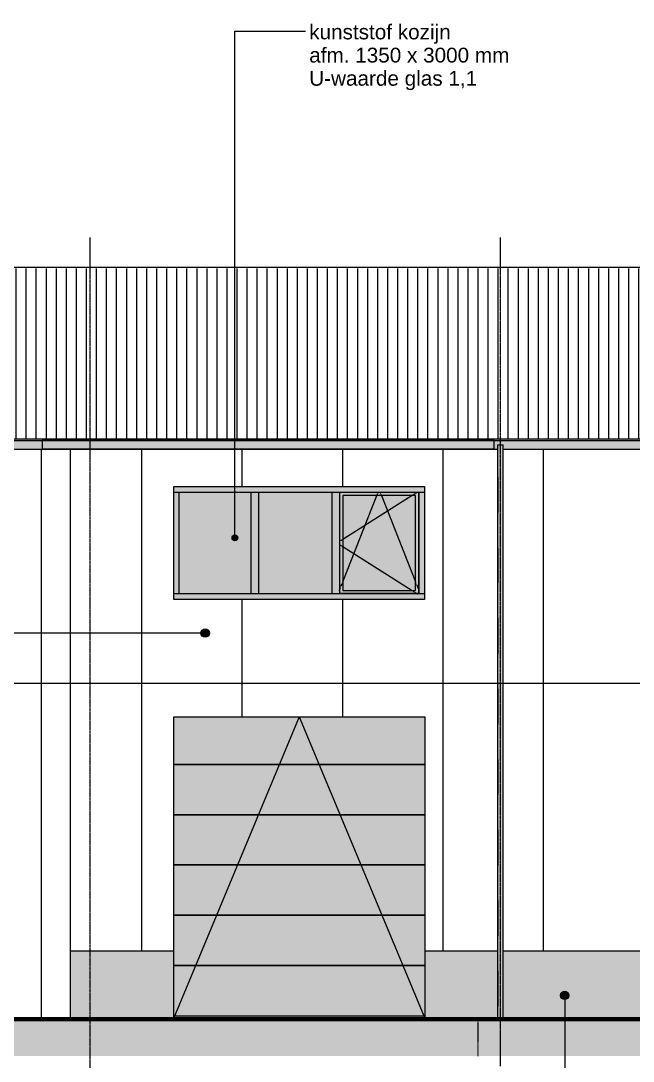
# Model space of a CAD drawing. Header units: millimetres. Extents: x 48682 to 485846, y -7071 to 11912.
# Drawn here: x 165895 to 173212, y -513 to 11912 of the extents above; entities that cross this region are included whole.
import ezdxf

# ---------------------------------------------------------------- set-up
doc = ezdxf.new("R2010")
doc.units = ezdxf.units.MM
for name, pattern in [('dash-dash', [6, 3, -1, 1, -1]), ('dash-dash-dot', [10.5, 3, -1.5, 3, -1.5, 0, -1.5]), ('Grid Line', [22.225, 12.7, -3.175, 3.175, -3.175]), ('Hidden', [4, 2, -2]), ('levels', [12, 10, -1, 0, -1])]:
    doc.linetypes.add(name, pattern=pattern)
for name, color, linetype, lineweight in [('A-AREA', 32, 'dash-dash-dot', 9), ('A-DETL', 90, 'Continuous', 13), ('A-DETL-GENF', 92, 'Continuous', 13), ('A-DOOR', 31, 'Continuous', 18), ('A-DOOR-GLAZ', 31, 'Continuous', 13), ('A-FLOR', 192, 'Continuous', 18), ('A-FLOR-LEVL', 51, 'Continuous', 9), ('A-FLOR-PATT', 8, 'Continuous', 18), ('A-GLAZ', 151, 'Continuous', 18), ('A-GLAZ-CWMG', 51, 'Continuous', 13), ('A-WALL', 113, 'Continuous', 13), ('A-WALL-PATT', 111, 'Continuous', 13), ('C-TOPO', 7, 'Continuous', 13), ('G-ANNO-TEXT', 231, 'Continuous', 9), ('I-WALL', 2, 'Continuous', 13), ('L-SITE', 91, 'Continuous', 13), ('S-COLS', 52, 'Continuous', 18), ('S-COLS-HDLN', 52, 'Hidden', 9), ('S-GRID', 1, 'Continuous', 9)]:
    doc.layers.add(name, color=color, linetype=linetype, lineweight=lineweight)
doc.styles.add('Arial', font='arial.ttf', dxfattribs={"height": 177.035928})
pattern_1 = [(90, (53340.5, 0), (-1200, 7e-14), [])]

# ---------------------------------------------------------------- blocks, each defined once
blk = doc.blocks.new('300_90_VAE_parkeerplek - 2500x5000-7977994-linkergebouw zuidoostgevel')
at = {"layer": 'L-SITE'}
for points in [[(60932, 2), (60932, 5), (60892, 5), (60892, 2)], [(61909, 0), (63392, 0), (63392, 2), (60892, 1), (60892, 0), (61501, 0)], [(62170, 2), (63352, 2), (63352, 5), (60932, 5), (60932, 2), (61909, 2)], [(63392, 2), (63392, 5), (63352, 5), (63352, 2)]]:
    blk.add_hatch(color=256, dxfattribs=at).paths.add_polyline_path(points, flags=0)
at = {"layer": 'A-DETL', "lineweight": 18}
for p, q in [((60892, 5), (60932, 5)), ((60892, 2), (60892, 5)), ((60932, 2), (60892, 2)), ((60892, 2), (63392, 2)), ((60892, 0), (60892, 2)), ((60932, 5), (63352, 5)), ((60932, 2), (60932, 5)), ((63352, 5), (63392, 5)), ((63352, 2), (63352, 5)), ((63392, 2), (63352, 2)), ((63392, 2), (63392, 5)), ((63392, 0), (63392, 2)), ((63392, 0), (60892, 0))]:
    blk.add_line(p, q, dxfattribs=at)
at = {"layer": 'L-SITE'}
for p, q in [((61838, 3), (61893, 3)), ((62002, 3), (61838, 3)), ((61893, 3), (62006, 3)), ((61893, 3), (62008, 3)), ((62009, 3), (61893, 3)), ((62068, 3), (62002, 3)), ((62006, 3), (62049, 3)), ((62008, 3), (62063, 3)), ((62058, 3), (62009, 3)), ((62049, 3), (62085, 3)), ((62077, 3), (62058, 3)), ((62063, 3), (62084, 3)), ((62098, 3), (62068, 3)), ((62091, 3), (62077, 3)), ((62084, 3), (62101, 3)), ((62085, 3), (62113, 3)), ((62101, 3), (62091, 3)), ((62122, 3), (62098, 3)), ((62101, 3), (62111, 3)), ((62109, 3), (62101, 3)), ((62113, 3), (62109, 3)), ((62111, 3), (62115, 3)), ((62113, 3), (62135, 3)), ((62115, 3), (62113, 3)), ((62142, 3), (62122, 3)), ((62135, 3), (62150, 3)), ((62157, 3), (62142, 3)), ((62150, 3), (62161, 3)), ((62167, 3), (62157, 3)), ((62161, 3), (62168, 3)), ((62170, 3), (62167, 3)), ((62168, 3), (62170, 3))]:
    blk.add_line(p, q, dxfattribs=at)
blk = doc.blocks.new('300_28_ISR_kolom_buis - ø70x3_6 2-V17-linkergebouw zuidoostgevel')
at = {"layer": 'S-COLS-HDLN', "linetype": 'Continuous', "lineweight": 18}
for points in [[(58392, 5), (58427, 5), (58427, 6850), (58392, 6850), (58392, 62)], [(58462, 5), (58462, 6850), (58427, 6850), (58427, 5), (58461, 5)]]:
    blk.add_hatch(color=256, dxfattribs=at).paths.add_polyline_path(points, flags=0)
at = {"layer": 'A-DETL', "lineweight": 18}
for p, q in [((58392, 6850), (58392, 5)), ((58392, 6850), (58427, 6850)), ((58427, 6850), (58462, 6850)), ((58462, 5), (58462, 6850))]:
    blk.add_line(p, q, dxfattribs=at)
at = {"layer": 'S-COLS', "linetype": 'Hidden', "lineweight": 9}
for p, q in [((58396, 6850), (58396, 5)), ((58459, 6850), (58459, 5))]:
    blk.add_line(p, q, dxfattribs=at)
blk = doc.blocks.new('300_31_VAE_OH_deur_glas_4x2laags - OH deur breedte 3000mmx2700mm-8745589-linkergebouw zuidoostgevel')
at = {"layer": 'A-DOOR'}
for points in [[(54525, 3030), (57525, 3030), (57525, 3600), (54525, 3600), (54525, 3075)], [(57525, 1830), (57525, 2430), (54525, 2430), (54525, 1830), (57404, 1830)], [(56982, 1230), (57525, 1230), (57525, 1830), (54525, 1830), (54525, 1230), (56060, 1230)], [(55386, 630), (57525, 630), (57525, 1230), (54525, 1230), (54525, 630), (55084, 630)], [(55560, 30), (57525, 30), (57525, 630), (54525, 630), (54525, 30)], [(54525, -10), (57525, -10), (57525, 30), (54525, 30), (54525, 5), (55690, 5), (55690, 0), (54525, 0), (54525, -6)]]:
    blk.add_hatch(color=256, dxfattribs=at).paths.add_polyline_path(points, flags=0)
at = {"layer": 'A-DOOR-GLAZ', "lineweight": 18}
blk.add_hatch(color=256, dxfattribs=at).paths.add_polyline_path([(57517, 2430), (57525, 2430), (57525, 3030), (54525, 3030), (54525, 2430), (56350, 2430)], flags=0)
at = {"layer": 'A-DOOR', "lineweight": 13}
for p, q in [((56025, 3600), (54527, 5)), ((56025, 3600), (57525, 0)), ((54525, 3030), (57525, 3030)), ((57525, 2430), (54525, 2430)), ((57525, 1830), (54525, 1830)), ((54525, 1830), (57525, 1830)), ((54525, 1230), (57525, 1230)), ((57525, 1230), (54525, 1230)), ((57525, 630), (54525, 630)), ((54525, 630), (57525, 630)), ((54525, 30), (57525, 30)), ((54525, 30), (57525, 30)), ((57525, -3), (54525, -3))]:
    blk.add_line(p, q, dxfattribs=at)
at = {"layer": 'A-DOOR-GLAZ'}
for p, q in [((57525, 3030), (54525, 3030)), ((54525, 2430), (57525, 2430))]:
    blk.add_line(p, q, dxfattribs=at)
blk = doc.blocks.new('Rectangular Mullion - 32_rechts_67x100-8656788-linkergebouw zuidoostgevel')
at = {"layer": 'A-GLAZ-CWMG'}
blk.add_hatch(color=256, dxfattribs=at).paths.add_polyline_path([(64501, 6283), (65562, 6283), (65562, 6350), (64501, 6350), (64501, 6309)], flags=0)
for p, q in [((64501, 6350), (65562, 6350)), ((65562, 6350), (65562, 6283)), ((64501, 6283), (65562, 6283))]:
    blk.add_line(p, q, dxfattribs=at)
blk = doc.blocks.new('Rectangular Mullion - 32_rechts_67x100-8469396-linkergebouw zuidoostgevel')
at = {"layer": 'A-GLAZ-CWMG'}
blk.add_hatch(color=256, dxfattribs=at).paths.add_polyline_path([(77758, 5067), (77825, 5067), (77825, 6283), (77758, 6283), (77758, 5133)], flags=0)
for p, q in [((77758, 6283), (77825, 6283)), ((77758, 6283), (77758, 5067)), ((77825, 6283), (77825, 5067)), ((77825, 5067), (77758, 5067))]:
    blk.add_line(p, q, dxfattribs=at)
blk = doc.blocks.new('Rectangular Mullion - 32_links_67x100-8469397-linkergebouw zuidoostgevel')
at = {"layer": 'A-GLAZ-CWMG'}
blk.add_hatch(color=256, dxfattribs=at).paths.add_polyline_path([(72633, 5067), (72677, 5067), (72677, 6283), (72610, 6283), (72610, 5067)], flags=0)
for p, q in [((72610, 6283), (72677, 6283)), ((72610, 5067), (72610, 6283)), ((72677, 5067), (72677, 6283)), ((72677, 5067), (72610, 5067))]:
    blk.add_line(p, q, dxfattribs=at)
blk = doc.blocks.new('31_WI_RT62_BI_raam - BI_draaival_links-8656817-linkergebouw zuidoostgevel')
at = {"layer": 'A-GLAZ'}
h = blk.add_hatch(color=256, dxfattribs=at)
h.paths.add_polyline_path([(64546, 5067), (65495, 5067), (65495, 6283), (64546, 6283), (64546, 5072)], flags=0)
h.paths.add_polyline_path([(64586, 5072), (64551, 5072), (64551, 6278), (65490, 6278), (65490, 5072), (64686, 5072)], flags=0)
h = blk.add_hatch(color=256, dxfattribs=at)
h.paths.add_polyline_path([(64551, 5072), (65490, 5072), (65490, 6278), (64551, 6278), (64551, 5242)], flags=0)
h.paths.add_polyline_path([(65455, 5107), (64586, 5107), (64586, 6243), (65455, 6243), (65455, 5133)], flags=0)
at = {"layer": 'A-GLAZ', "linetype": 'Hidden', "lineweight": 13}
for p, q in [((65479, 6283), (64546, 5693)), ((64546, 5110), (65010, 6283)), ((65032, 6283), (65495, 5110)), ((64546, 5657), (65479, 5067))]:
    blk.add_line(p, q, dxfattribs=at)
at = {"layer": 'A-GLAZ'}
for p, q in [((64551, 5072), (64551, 6278)), ((65490, 6278), (64551, 6278)), ((64586, 6243), (64586, 5107)), ((65455, 6243), (64586, 6243)), ((65455, 5107), (65455, 6243)), ((65490, 6278), (65490, 5072)), ((64586, 5107), (65455, 5107)), ((65490, 5072), (64551, 5072))]:
    blk.add_line(p, q, dxfattribs=at)
at = {"layer": 'A-GLAZ', "lineweight": 13}
for p, q in [((65416, 6243), (64586, 5718)), ((64586, 5211), (64994, 6243)), ((65047, 6243), (65455, 5211)), ((64586, 5632), (65416, 5107))]:
    blk.add_line(p, q, dxfattribs=at)
blk = doc.blocks.new('Rectangular Mullion - 32_rechts_67x100-8758028-linkergebouw zuidoostgevel')
at = {"layer": 'A-GLAZ-CWMG'}
blk.add_hatch(color=256, dxfattribs=at).paths.add_polyline_path([(55537, 6283), (56460, 6283), (56460, 6350), (55492, 6350), (55492, 6283)], flags=0)
for p, q in [((55492, 6350), (56460, 6350)), ((55492, 6283), (56460, 6283))]:
    blk.add_line(p, q, dxfattribs=at)
blk = doc.blocks.new('Rectangular Mullion - 32_links_67x100-8656795-linkergebouw zuidoostgevel')
at = {"layer": 'A-GLAZ-CWMG'}
blk.add_hatch(color=256, dxfattribs=at).paths.add_polyline_path([(64501, 5000), (65562, 5000), (65562, 5067), (64501, 5067)], flags=0)
for p, q in [((65562, 5067), (64501, 5067)), ((65562, 5000), (64501, 5000)), ((65562, 5067), (65562, 5000))]:
    blk.add_line(p, q, dxfattribs=at)
blk = doc.blocks.new('Rectangular Mullion - 32_tussen_90x100-8469392-linkergebouw zuidoostgevel')
at = {"layer": 'A-GLAZ-CWMG'}
blk.add_hatch(color=256, dxfattribs=at).paths.add_polyline_path([(74741, 5067), (74741, 6283), (74651, 6283), (74651, 5067)], flags=0)
for p, q in [((74651, 6283), (74741, 6283)), ((74651, 6283), (74651, 5067)), ((74741, 6283), (74741, 5067)), ((74741, 5067), (74651, 5067))]:
    blk.add_line(p, q, dxfattribs=at)
blk = doc.blocks.new('Rectangular Mullion - 32_links_67x100-8758029-linkergebouw zuidoostgevel')
at = {"layer": 'A-GLAZ-CWMG'}
blk.add_hatch(color=256, dxfattribs=at).paths.add_polyline_path([(55492, 5000), (55492, 5067), (54525, 5067), (54525, 5000), (55447, 5000)], flags=0)
for p, q in [((54525, 5000), (54525, 5067)), ((55492, 5067), (54525, 5067)), ((55492, 5000), (54525, 5000))]:
    blk.add_line(p, q, dxfattribs=at)
blk = doc.blocks.new('32_DO_glas - 01-8758040-linkergebouw zuidoostgevel')
at = {"layer": 'A-DOOR-GLAZ'}
blk.add_hatch(color=256, dxfattribs=at).paths.add_polyline_path([(54832, 5067), (55447, 5067), (55447, 6283), (54592, 6283), (54592, 5067)], flags=0)
blk = doc.blocks.new('32_DO_glas - 01-8758049-linkergebouw zuidoostgevel')
at = {"layer": 'A-DOOR-GLAZ'}
blk.add_hatch(color=256, dxfattribs=at).paths.add_polyline_path([(56353, 5067), (56415, 5067), (56415, 6283), (55537, 6283), (55537, 5067), (56089, 5067)], flags=0)
blk = doc.blocks.new('Rectangular Mullion - 32_rechts_67x100-8758030-linkergebouw zuidoostgevel')
at = {"layer": 'A-GLAZ-CWMG'}
blk.add_hatch(color=256, dxfattribs=at).paths.add_polyline_path([(54592, 6283), (55492, 6283), (55492, 6350), (54525, 6350), (54525, 6283)], flags=0)
for p, q in [((54525, 6283), (54525, 6350)), ((54525, 6350), (55492, 6350)), ((54525, 6283), (55492, 6283))]:
    blk.add_line(p, q, dxfattribs=at)
blk = doc.blocks.new('Rectangular Mullion - 32_links_67x100-8758031-linkergebouw zuidoostgevel')
at = {"layer": 'A-GLAZ-CWMG'}
blk.add_hatch(color=256, dxfattribs=at).paths.add_polyline_path([(56353, 5000), (56460, 5000), (56460, 5067), (55492, 5067), (55492, 5000), (56089, 5000)], flags=0)
for p, q in [((56460, 5067), (55492, 5067)), ((56460, 5000), (55492, 5000))]:
    blk.add_line(p, q, dxfattribs=at)
blk = doc.blocks.new('Rectangular Mullion - 32_tussen_90x100-8501012-linkergebouw zuidoostgevel')
at = {"layer": 'A-GLAZ-CWMG'}
blk.add_hatch(color=256, dxfattribs=at).paths.add_polyline_path([(101325, 5067), (101363, 5067), (101363, 6283), (101273, 6283), (101273, 5067)], flags=0)
for p, q in [((101273, 6283), (101363, 6283)), ((101273, 6283), (101273, 5067)), ((101363, 6283), (101363, 5067)), ((101363, 5067), (101273, 5067))]:
    blk.add_line(p, q, dxfattribs=at)

msp = doc.modelspace()

# ---------------------------------------------------------------- hatches: boundary and pattern name
at = {"layer": 'A-DETL-GENF'}
msp.add_hatch(color=9, dxfattribs=at).paths.add_polyline_path([(168504.2, 6800.1), (171551.7, 6800.1), (171551.7, 6900), (166150.7, 6900), (166150.7, 6800.1), (168378, 6800.1)], flags=0)
at = {"layer": 'A-FLOR'}
h = msp.add_hatch(color=256, dxfattribs=at)
h.paths.add_polyline_path([(162884.7, 6795), (171589.7, 6795), (171589.7, 6850), (171659.7, 6850), (171659.7, 6795), (178995.1, 6795), (178995.1, 6850), (179054.2, 6850), (179054.2, 6795), (191295.1, 6795), (191295.1, 6850), (191354.2, 6850), (191354.2, 6795), (197445.1, 6795), (197445.1, 6850), (197504.2, 6850), (197504.2, 6795), (203595.1, 6795), (203595.1, 6850), (203654.2, 6850), (203654.2, 6795), (209745.1, 6795), (209745.1, 6850), (209804.2, 6850), (209804.2, 6795), (215895.1, 6795), (215895.1, 6850), (215954.2, 6850), (215954.2, 6795), (222045.1, 6795), (222045.1, 6850), (222104.2, 6850), (222104.2, 6795), (228180.1, 6795), (228180.1, 6850), (228239.2, 6850), (228239.2, 6795), (228749.7, 6795), (228749.7, 6915), (162884.7, 6915), (162884.7, 6800)], flags=0)
h.paths.add_polyline_path([(169604.5, 6800.1), (166150.7, 6800.1), (166150.7, 6900), (171551.7, 6900), (171551.7, 6800.1), (170873.3, 6800.1)], flags=0)
at = {"layer": 'A-FLOR-PATT', "lineweight": 9}
h = msp.add_hatch(dxfattribs=at)
h.set_pattern_fill('FP_9', color=256, style=0, pattern_type=2)
h.set_pattern_definition([(90, (0, -8882.83), (-120, 7e-15), [])])
h.paths.add_polyline_path([(197856.2, 6915), (228749.7, 6915), (228749.7, 8954.5), (162884.7, 8954.5), (162884.7, 6915), (197327.1, 6915)], flags=0)
at = {"layer": 'A-WALL'}
h = msp.add_hatch(color=256, dxfattribs=at)
h.paths.add_polyline_path([(203323.2, 0), (203589.7, 0), (203589.7, 800), (203323.2, 800), (203323.2, 20)], flags=0)
h.paths.add_polyline_path([(216227.1, 0), (216227.1, 800), (215959.7, 800), (215959.7, 0), (216109.3, 0)], flags=0)
h.paths.add_polyline_path([(215889.7, 0), (215889.7, 800), (215621.6, 800), (215621.6, 0), (215844.8, 0)], flags=0)
h.paths.add_polyline_path([(203927.1, 0), (203927.1, 800), (203659.7, 800), (203659.7, 0), (203676, 0)], flags=0)
h.paths.add_polyline_path([(170721.7, 0), (171589.7, 0), (171589.7, 800), (170721.7, 800), (170721.7, 135.7)], flags=0)
h.paths.add_polyline_path([(227554.4, 0), (228174.7, 0), (228174.7, 800), (227554.4, 800), (227554.4, 30)], flags=0)
h.paths.add_polyline_path([(178751.7, 0), (178989.7, 0), (178989.7, 800), (178751.7, 800), (178751.7, 20)], flags=0)
h.paths.add_polyline_path([(191627.1, 0), (191627.1, 800), (191359.7, 800), (191359.7, 0), (191507.2, 0)], flags=0)
h.paths.add_polyline_path([(179059.7, 0), (179329.6, 0), (179329.6, 800), (179059.7, 800), (179059.7, 62.2)], flags=0)
h.paths.add_polyline_path([(191289.7, 0), (191289.7, 800), (191016.1, 800), (191016.1, 0), (191242.7, 0)], flags=0)
h.paths.add_polyline_path([(228314.7, 0), (228414.7, 0), (228414.7, 800), (228244.7, 800), (228244.7, 0), (228278, 0)], flags=0)
h.paths.add_polyline_path([(185422.9, 5), (185830, 5), (185830, 800), (185209.7, 800), (185209.7, 5), (185290.6, 5)], flags=0)
h.paths.add_polyline_path([(221419.4, 5), (222039.7, 5), (222039.7, 800), (221419.4, 800), (221419.4, 30)], flags=0)
h.paths.add_polyline_path([(166487.7, 5), (167721.7, 5), (167721.7, 800), (166487.7, 800), (166487.7, 290)], flags=0)
h.paths.add_polyline_path([(184629.3, 5), (185139.7, 5), (185139.7, 800), (184519.4, 800), (184519.4, 5), (184534.4, 5)], flags=0)
h.paths.add_polyline_path([(196819.2, 5), (197439.7, 5), (197439.7, 800), (196819.2, 800), (196819.2, 30)], flags=0)
h.paths.add_polyline_path([(197509.7, 5), (198130, 5), (198130, 800), (197509.7, 800), (197509.7, 62.2)], flags=0)
h.paths.add_polyline_path([(173539.7, 5), (173539.7, 800), (171659.7, 800), (171659.7, 5), (173524.7, 5)], flags=0)
h.paths.add_polyline_path([(209134.4, 5), (209739.7, 5), (209739.7, 800), (209119.4, 800), (209119.4, 5), (209127.5, 5)], flags=0)
h.paths.add_polyline_path([(209809.7, 5), (210430, 5), (210430, 800), (209809.7, 800), (209809.7, 62.2)], flags=0)
h.paths.add_polyline_path([(222377.1, 5), (222377.1, 800), (222109.7, 800), (222109.7, 5), (222193.7, 5)], flags=0)
at = {"layer": 'A-WALL-PATT', "lineweight": 9}
h = msp.add_hatch(dxfattribs=at)
h.set_pattern_fill('FP_2', color=256, style=0, pattern_type=2)
h.set_pattern_definition(pattern_1)
h.paths.add_polyline_path([(163394.7, 0), (163394.7, 5), (163755.8, 5), (163755.8, 3030), (165715.8, 3030), (165715.8, 5), (165894.7, 5), (165894.7, 0), (166387.6, 0), (166387.6, 5), (166487.7, 5), (166487.7, 6795), (163244.7, 6795), (163244.7, 6687.2), (163247.7, 6687.2), (163247.7, 6667.2), (163244.7, 6667.2), (163244.7, 150), (163232.7, 150), (163232.7, 0)], flags=0)
h.paths.add_polyline_path([(163069.4, 3400), (163087.7, 3400), (163087.7, 6795), (162999.7, 6795), (162999.7, 3400)], flags=0)
h.paths.add_polyline_path([(163755.8, 5000), (163755.8, 6350), (165715.8, 6350), (165715.8, 5000), (164524.4, 5000)], flags=0)
h = msp.add_hatch(dxfattribs=at)
h.set_pattern_fill('FP_2', color=256, style=0, pattern_type=2)
h.set_pattern_definition(pattern_1)
h.paths.add_polyline_path([(166587.7, 800), (166587.7, 6795), (166487.7, 6794.9), (166487.7, 800)], flags=0)
h = msp.add_hatch(dxfattribs=at)
h.set_pattern_fill('FP_2', color=256, style=0, pattern_type=2)
h.set_pattern_definition(pattern_1)
h.paths.add_polyline_path([(166587.7, -10), (167721.7, -10), (167721.7, 0), (166587.7, 0)], flags=0)
h.paths.add_polyline_path([(170741, -10), (171324.7, -10), (171324.7, 0), (170721.7, 0), (170721.7, -10)], flags=0)
h.paths.add_polyline_path([(177554.7, 0), (177767.5, 0), (177767.5, 3030), (178751.7, 3030), (178751.7, 800), (178989.7, 800), (178989.7, 6795), (171659.7, 6795), (171659.7, 800), (173539.7, 800), (173539.7, 3600), (177539.7, 3600), (177539.7, 0)], flags=0)
h.paths.add_polyline_path([(214522.1, 5), (214637.2, 5), (214637.2, 3030), (215621.6, 3030), (215621.6, 800), (215889.7, 800), (215889.7, 6795), (209809.7, 6795), (209809.7, 800), (210430, 800), (210430, 3600), (214430, 3600), (214430.3, 5), (214445, 5)], flags=0)
h.paths.add_polyline_path([(217419.4, 5), (217419.4, 3600), (221419.4, 3600), (221419.4, 800), (222039.7, 800), (222039.7, 6795), (215959.7, 6795), (215959.7, 800), (216227.1, 800), (216227.1, 3030), (217211.3, 3030), (217211.3, 5), (217419, 5)], flags=0)
h.paths.add_polyline_path([(223554.4, 5), (223554.4, 3600), (227554.4, 3600), (227554.4, 800), (228174.7, 800), (228174.7, 6795), (222109.7, 6794.6), (222109.7, 800), (222377.1, 800), (222377.1, 3030), (223361.3, 3030), (223361.3, 5), (223554, 5)], flags=0)
h.paths.add_polyline_path([(204998.7, 5), (205119.4, 5), (205119.4, 3600), (209119.4, 3600), (209119.4, 800), (209739.7, 800), (209739.7, 6795), (203659.7, 6795), (203659.7, 800), (203927.1, 800), (203927.1, 3030), (204911.3, 3030), (204911.3, 5)], flags=0)
h.paths.add_polyline_path([(192611.3, 5), (192819.2, 5), (192819.2, 3600), (196819.2, 3600), (196819.2, 800), (197439.7, 800), (197439.7, 6795), (191359.7, 6795), (191359.7, 800), (191627.1, 800), (191627.1, 3030), (192611.3, 3030), (192611.3, 135.7)], flags=0)
h.paths.add_polyline_path([(190031.8, 5), (190031.8, 3030), (191016.1, 3030), (191016.1, 800), (191289.7, 800), (191289.7, 6795), (185209.7, 6795), (185209.7, 800), (185830, 800), (185830, 3600), (189830, 3600), (189830.3, 5), (189920, 5)], flags=0)
h.paths.add_polyline_path([(202145, 5), (202339.2, 5), (202339.2, 3030), (203323.2, 3030), (203323.2, 800), (203589.7, 800), (203589.7, 6795), (197509.7, 6795), (197509.7, 800), (198130, 800), (198130, 3600), (202130, 3600), (202130.3, 5)], flags=0)
h.paths.add_polyline_path([(180519.4, 5), (180519.4, 3600), (184519.4, 3600), (184519.4, 800), (185139.7, 800), (185139.7, 6795), (179059.7, 6795), (179059.7, 800), (179329.6, 800), (179329.6, 3030), (180313.9, 3030), (180313.9, 5), (180519, 5)], flags=0)
h.paths.add_polyline_path([(171589.7, 800), (171589.7, 6795), (166587.7, 6795), (166587.7, 800), (167721.7, 800), (167721.7, 3600), (170721.7, 3600), (170721.7, 800), (171534.6, 800)], flags=0)
h.paths.add_polyline_path([(228278, 800), (228314.7, 800), (228314.7, 6795), (228244.7, 6795), (228244.7, 800)], flags=0)
h.paths.add_polyline_path([(177883.5, 5000), (173539.7, 5000), (173539.7, 6350), (178759.7, 6350), (178759.7, 5000), (178015.8, 5000)], flags=0)
h.paths.add_polyline_path([(191771.8, 5000), (191627.1, 5000), (191627.1, 6350), (196841.7, 6350), (196841.7, 5000), (192036.3, 5000)], flags=0)
h.paths.add_polyline_path([(215580.2, 5000), (210407.7, 5000), (210407.7, 6350), (215622.2, 6350), (215622.2, 5000)], flags=0)
h.paths.add_polyline_path([(190978.2, 5000), (185807.7, 5000), (185807.7, 6350), (191022.2, 6350), (191022.2, 5000)], flags=0)
h.paths.add_polyline_path([(209141.7, 5000), (203927.1, 5000), (203927.1, 6350), (209141.7, 6350), (209141.7, 5427)], flags=0)
h.paths.add_polyline_path([(198107.7, 5000), (198107.7, 6350), (203322.2, 6350), (203322.2, 5000), (198385.2, 5000)], flags=0)
h.paths.add_polyline_path([(217874.7, 5000), (216227.1, 5000), (216227.1, 6350), (221441.7, 6350), (221441.7, 5000), (220275.2, 5000)], flags=0)
h.paths.add_polyline_path([(179603, 5000), (179327.1, 5000), (179327.1, 6350), (184541.7, 6350), (184541.7, 5000), (179867.6, 5000)], flags=0)
h.paths.add_polyline_path([(222377.1, 5000), (222377.1, 6350), (227591.7, 6350), (227591.7, 5000), (222458.2, 5000)], flags=0)
h.paths.add_polyline_path([(170718.7, 5000), (167721.7, 5000), (167721.7, 6350), (170718.7, 6350), (170718.7, 5059.5)], flags=0)
h.paths.add_polyline_path([(228082.1, 6667.2), (227942.3, 6667.2), (227942.3, 6687.2), (228102.3, 6687.2), (228102.3, 6667.2), (228087.3, 6667.2)], flags=0)
h.paths.add_polyline_path([(215657.3, 6667.2), (215657.3, 6687.2), (215817.3, 6687.2), (215817.3, 6667.2), (215672.3, 6667.2)], flags=0)
h.paths.add_polyline_path([(203411.5, 6667.2), (203357.3, 6667.2), (203357.3, 6687.2), (203517.3, 6687.2), (203517.3, 6667.2), (203502.3, 6667.2)], flags=0)
h.paths.add_polyline_path([(191202.3, 6667.2), (191057.3, 6667.2), (191057.3, 6687.2), (191217.3, 6687.2), (191217.3, 6667.2)], flags=0)
h.paths.add_polyline_path([(178757.3, 6667.2), (178757.3, 6687.2), (178917.3, 6687.2), (178917.3, 6667.2), (178772.3, 6667.2)], flags=0)
at = {"layer": 'C-TOPO'}
msp.add_hatch(color=256, dxfattribs=at).paths.add_polyline_path([(162408.1, -452.3), (230129.8, -452.3), (230129.8, -10), (162408.1, -10)], flags=0)
at = {"layer": 'G-ANNO-TEXT'}
h = msp.add_hatch(color=250, dxfattribs=at)
edge = h.paths.add_edge_path(flags=0)
edge.add_arc((168453.7, 5737.4), 35, 0, 360)
h = msp.add_hatch(color=250, dxfattribs=at)
edge = h.paths.add_edge_path(flags=0)
edge.add_arc((168097.7, 4599.4), 50, 0, 360)
h = msp.add_hatch(color=250, dxfattribs=at)
edge = h.paths.add_edge_path(flags=0)
edge.add_arc((172393.3, 272), 50, 0, 360)
at = {"layer": 'I-WALL'}
msp.add_hatch(color=256, dxfattribs=at).paths.add_polyline_path([(169742, 5107), (170611.7, 5107), (170611.7, 6243), (169742, 6243), (169742, 5133)], flags=0)

# ---------------------------------------------------------------- linework, layer by layer
at = {"layer": 'A-AREA'}
for p, q in [((171324.7, 4000), (171589.7, 4000)), ((171659.7, 4000), (178989.7, 4000))]:
    msp.add_line(p, q, dxfattribs=at)
at = {"layer": 'A-DETL'}
for p, q in [((171551.7, 6900), (166150.7, 6900)), ((166150.7, 6900), (166150.7, 6800.1)), ((171551.7, 6800.1), (171551.7, 6900)), ((166150.7, 6800.1), (171551.7, 6800.1))]:
    msp.add_line(p, q, dxfattribs=at)
at = {"layer": 'A-DETL', "lineweight": 18}
for p, q in [((162884.7, 6795), (171589.7, 6795)), ((166487.7, 5), (166487.7, 6795)), ((171659.6, 6795), (178995.1, 6795)), ((167721.7, 6350), (170718.7, 6350)), ((167721.7, 5000), (167721.7, 6350)), ((170718.7, 6350), (170718.7, 5000)), ((170718.7, 5000), (167721.7, 5000)), ((167721.7, 5), (167721.7, 3600)), ((167721.7, 3600), (170721.7, 3600)), ((170721.7, 3600), (170721.7, -10)), ((167721.7, 800), (166487.7, 800)), ((171589.8, 800), (170721.7, 800)), ((173539.7, 800), (171659.7, 800)), ((165894.7, 0), (166387.6, 0)), ((166587.7, 0), (166587.7, -10)), ((167721.7, -10), (167721.7, 0)), ((170721.7, 0), (171589.7, 0)), ((171324.7, -10), (171324.7, 0))]:
    msp.add_line(p, q, dxfattribs=at)
at = {"layer": 'A-DETL', "linetype": 'dash-dash', "lineweight": 25}
msp.add_line((171356.7, 0), (171356.7, -452.3), dxfattribs=at)
at = {"layer": 'A-FLOR'}
msp.add_line((228749.7, 6915), (162884.7, 6915), dxfattribs=at)
at = {"layer": 'A-FLOR-LEVL', "linetype": 'levels'}
for p, q in [((162337.6, 8970), (231073.3, 8970)), ((162337.6, 6900), (231073.3, 6900)), ((162337.6, 4000), (230952.8, 4000)), ((162337.6, 0), (230952.8, 0))]:
    msp.add_line(p, q, dxfattribs=at)
at = {"layer": 'C-TOPO', "lineweight": 100}
msp.add_line((162408.1, -10), (230129.8, -10), dxfattribs=at)
at = {"layer": 'C-TOPO'}
msp.add_line((162408.1, -10), (230129.8, -10), dxfattribs=at)
at = {"layer": 'G-ANNO-TEXT', "color": 250}
for p, q in [((168453.7, 11789.4), (169340.9, 11789.4)), ((168453.7, 5737.4), (168453.7, 11789.4)), ((168097.7, 4599.4), (163206.7, 4599.4)), ((172393.3, 272), (172396.2, -6299.1))]:
    msp.add_line(p, q, dxfattribs=at)
for centre, radius in [((168453.7, 5737.4), 35), ((168097.7, 4599.4), 50), ((172393.3, 272), 50)]:
    msp.add_circle(centre, radius, dxfattribs=at)
at = {"layer": 'S-GRID', "lineweight": 18}
for p, q in [((166724.7, 8924.7), (166724.7, 9324.7)), ((171624.7, 8924.7), (171624.7, 9324.7)), ((171624.7, -574.1), (171624.7, -174.1))]:
    msp.add_line(p, q, dxfattribs=at)
at = {"layer": 'S-GRID', "linetype": 'Grid Line', "lineweight": 18}
for p, q in [((166724.7, -1444.1), (166724.7, 8924.7)), ((171624.7, -174.1), (171624.7, 8924.7))]:
    msp.add_line(p, q, dxfattribs=at)

# ---------------------------------------------------------------- block references
at = {"layer": 'A-DOOR'}
for name in ['32_DO_glas - 01-8758040-linkergebouw zuidoostgevel', '32_DO_glas - 01-8758049-linkergebouw zuidoostgevel', '300_31_VAE_OH_deur_glas_4x2laags - OH deur breedte 3000mmx2700mm-8745589-linkergebouw zuidoostgevel']:
    msp.add_blockref(name, (113197.2, 0), dxfattribs=at)
at = {"layer": 'A-GLAZ'}
msp.add_blockref('31_WI_RT62_BI_raam - BI_draaival_links-8656817-linkergebouw zuidoostgevel', (105156.2, 0), dxfattribs=at)
at = {"layer": 'A-GLAZ-CWMG'}
for name, p in [('Rectangular Mullion - 32_rechts_67x100-8758030-linkergebouw zuidoostgevel', (113197.2, 0)), ('Rectangular Mullion - 32_rechts_67x100-8758028-linkergebouw zuidoostgevel', (113197.2, 0)), ('Rectangular Mullion - 32_rechts_67x100-8656788-linkergebouw zuidoostgevel', (105156.2, 0)), ('Rectangular Mullion - 32_links_67x100-8469397-linkergebouw zuidoostgevel', (95111.3, 0)), ('Rectangular Mullion - 32_tussen_90x100-8501012-linkergebouw zuidoostgevel', (67371.6, 0)), ('Rectangular Mullion - 32_tussen_90x100-8469392-linkergebouw zuidoostgevel', (94960.5, 0)), ('Rectangular Mullion - 32_rechts_67x100-8469396-linkergebouw zuidoostgevel', (92893.6, 0)), ('Rectangular Mullion - 32_links_67x100-8758029-linkergebouw zuidoostgevel', (113197.2, 0)), ('Rectangular Mullion - 32_links_67x100-8758031-linkergebouw zuidoostgevel', (113197.2, 0)), ('Rectangular Mullion - 32_links_67x100-8656795-linkergebouw zuidoostgevel', (105156.2, 0))]:
    msp.add_blockref(name, p, dxfattribs=at)
at = {"layer": 'L-SITE'}
for p in [(105495.2, 0), (110697.2, 0)]:
    msp.add_blockref('300_90_VAE_parkeerplek - 2500x5000-7977994-linkergebouw zuidoostgevel', p, dxfattribs=at)
at = {"layer": 'S-COLS'}
msp.add_blockref('300_28_ISR_kolom_buis - ø70x3_6 2-V17-linkergebouw zuidoostgevel', (113197.2, 0), dxfattribs=at)

# ---------------------------------------------------------------- next in the draw order: texts
at = {"layer": 'G-ANNO-TEXT', "color": 7, "insert": (169340.9, 11868.2), "char_height": 177.036, "width": 2848.928, "attachment_point": 1, "line_spacing_factor": 0.938532, "style": 'Arial', "bg_fill": 3, "box_fill_scale": 1.25, "bg_fill_color": 0, "bg_fill_transparency": 0}
msp.add_mtext('kunststof kozijn\\Pafm. 1350 x 3000 mm\\PU-waarde glas 1,1\\P', dxfattribs=at)

doc.saveas('drawing.dxf')
